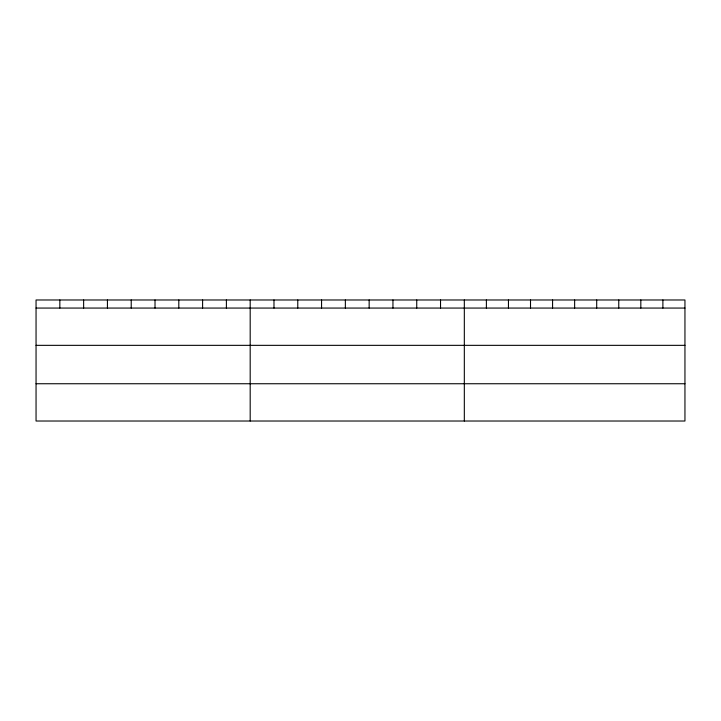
<?xml version="1.0" encoding="UTF-8"?>
<svg xmlns="http://www.w3.org/2000/svg" width="721" height="721" viewBox="0 0 721 721"><rect width="100%" height="100%" fill="white"/><g stroke="black" fill="none" stroke-linecap="round" stroke-linejoin="round"><path stroke-width="1.08" d="M684.95 345.341L684.95 299.981L36.05 299.981L36.05 421.019L684.95 421.019L684.95 345.341L36.05 345.341M36.05 308.065L684.95 308.065M36.05 383.743L684.95 383.743M662.887 299.981L662.887 308.065M640.825 299.981L640.825 308.065M618.762 299.981L618.762 308.065M596.7 299.981L596.7 308.065M574.637 299.981L574.637 308.065M552.574 299.981L552.574 308.065M530.512 299.981L530.512 308.065M508.449 299.981L508.449 308.065M486.387 299.981L486.387 308.065M464.324 299.981L464.324 421.019M440.531 299.981L440.531 308.065M416.738 299.981L416.738 308.065M392.945 299.981L392.945 308.065M369.152 299.981L369.152 308.065M345.359 299.981L345.359 308.065M321.566 299.981L321.566 308.065M297.773 299.981L297.773 308.065M273.98 299.981L273.98 308.065M250.187 299.981L250.187 421.019M226.394 299.981L226.394 308.065M202.601 299.981L202.601 308.065M178.808 299.981L178.808 308.065M155.015 299.981L155.015 308.065M131.222 299.981L131.222 308.065M107.429 299.981L107.429 308.065M83.636 299.981L83.636 308.065M59.843 299.981L59.843 308.065"/></g></svg>
